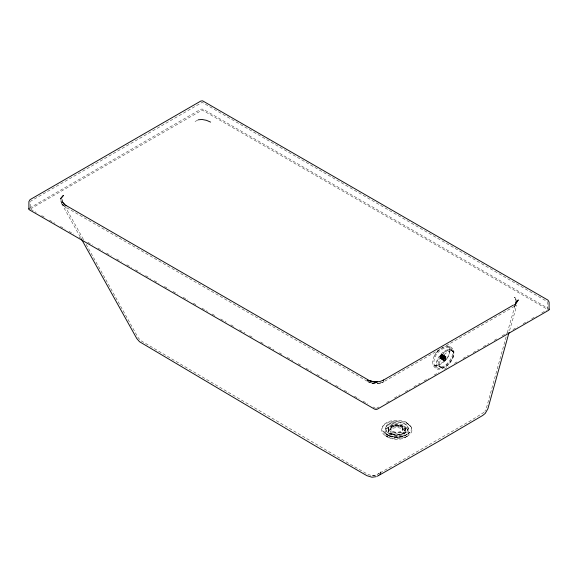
<?xml version="1.0" encoding="UTF-8"?>
<svg xmlns="http://www.w3.org/2000/svg" width="578" height="578" viewBox="0 0 578 578"><rect width="100%" height="100%" fill="white"/><g stroke="black" fill="none" stroke-linecap="round" stroke-linejoin="round"><path stroke-width="0.43" stroke-dasharray="2.89 2.17" d="M405.257 428.341A8.395 4.848 0 0 1 392.664 432.539A8.395 4.848 0 0 1 392.664 424.136A8.395 4.848 0 0 1 405.257 428.341L405.257 430.184M446.064 357.753L445.096 357.898L441.325 355.123L442.459 354.769L445.985 358.028L442.582 355.015L442.011 356.395L445.811 359.22C443.709 358.064 442.524 356.568 442.112 354.841C441.433 354.841 440.913 355.427 440.559 355.947C439.359 357.768 441.96 357.392 442.249 355.997C441.939 351.503 437.994 360.961 442.459 355.773L442.459 354.769L441.52 354.87C437.011 357.291 445.84 363.634 446.173 358.035L442.459 354.769L446.173 358.035M440.342 358.057C441.592 357.912 444.475 354.95 442.322 354.444L440.682 355.145L439.851 357.818L441.513 357.609L442.835 356.019L443.167 354.784L442.676 354.155L440.682 355.145L439.641 356.872C442.726 353.447 446.91 348.064 452.213 350.001L453.123 351.048L453.571 353.237L453.195 355.47A11.632 5.578 -50.1 0 1 448.839 363.078L442.921 367.825L440.414 368.62L438.485 368.591L434.309 365.144C431.968 356.691 440.111 347.79 448.304 347.125L452.213 350.001M446.108 359.133L444.634 360.629L443.615 360.636L443.572 358.533L445.638 356.937L446.303 357.117L446.411 358.208L444.634 360.629L443.095 360.65L441.079 358.88L440.646 358.273L441.382 356.402L440.812 357.507L440.906 358.468L441.505 358.606L443.203 357.442L444.135 355.969L443.926 355.102L441.982 355.795L441.455 354.87L441.859 354.285M440.906 358.468L439.851 357.818L441.513 357.609L442.835 356.019L442.676 354.155M445.501 357.666L441.903 354.682L441.339 355.123L445.096 357.898L444.72 358.122L441.115 355.152L440.219 356.373L440.255 357.341L444.049 360.267L440.096 357.132L441.455 354.87M506.118 336.887L486.336 408.285L484.877 411.298M507.34 332.61L515.128 305.206M509.558 330.63L516.884 304.909M443.81 360.39L440.096 357.132L444.099 360.441M440.255 357.341L441.18 357.262L442.249 356.2L442.582 355.015L441.903 354.682L445.262 357.919M444.72 358.122L443.723 360.087M441.079 358.88L442.907 358.1L444.135 355.969M447.668 357.428C449.258 354.177 450.038 350.413 449.532 346.8M438.673 366.019L438.839 365.621L442.062 367.413L440.877 367.724L438.673 366.019A10.173 4.761 -52 0 1 445.616 351.699A10.173 4.761 -52 0 1 451.953 356.604A10.173 4.761 -52 0 1 439.75 366.849L442.062 367.413M434.114 356.272C437.293 349.748 448.073 340.897 453.752 350.254C455.283 359.025 446.447 369.725 437.438 369.197C430.516 366.322 432.301 358.187 435.783 353.563M442.907 358.1L444.771 360.376L441.18 357.262L441.924 356.626L445.501 359.632L442.249 356.2M441.043 355.065C438.456 358.432 434.909 363.179 437.047 367.565M441.18 357.262L441.924 356.626M445.559 360.173L446.678 358.844M438.001 350.889L436.108 352.948M443.825 360.824L441.809 358.822L442.387 358.223L441.513 357.609M441.809 358.822L443.203 357.442M444.374 360.462L440.797 357.442L444.605 360.224M484.075 412.287L470.629 420.683L393.878 465.073M440.797 357.442L441.043 357.218M515.699 305.531L514.355 306.383L516.862 304.194M30.562 208.86L202.235 110.037L547.294 309.216M410.062 432.134L406.905 434.707A14.58 8.417 0 0 0 410.987 426.701L405.864 422.041A14.58 8.417 0 0 0 388.618 421.665A14.58 8.417 0 0 0 382.817 431.044C387.607 437.387 396.689 438.052 403.827 436.014C396.609 438.102 387.802 437.221 382.817 431.044M514.355 306.383L383.994 381.617L380.454 383.012L377.102 383.438M441.982 354.849L445.783 357.703M444.186 361.387L435.841 366.141M440.458 356.149L440.696 355.766M404.6 435.899L408.017 433.825C401.58 438.045 392.563 438.117 385.996 434.129L388.835 435.754L385.656 433.558L387.845 435.169M378.727 473.592L377 474.581M405.055 437.503L408.292 435.602M29.565 208.08L200.393 109.459A2.261 1.308 0 0 1 203.586 109.459L547.655 308.103M376.466 408.364L378.807 407.013M386.61 402.512L389.731 400.713M394.413 398.011L399.868 394.853M405.33 391.703L410.012 389.001M413.913 386.747L420.148 383.149M424.05 380.895L428.731 378.193M434.194 375.043L438.868 372.34M444.33 369.19L449.012 366.488M454.474 363.331L457.595 361.532M463.05 358.382L468.512 355.224M473.194 352.522L478.656 349.372M483.331 346.67L488.793 343.52M494.255 340.363L497.376 338.564M502.051 335.861L507.513 332.711M512.975 329.554L517.657 326.852M523.112 323.702L527.793 321M531.695 318.745L536.377 316.043M541.839 312.893L546.513 310.191M377.875 474.09L379.399 473.23M380.158 472.804L393.105 465.514M441.982 355.795L443.752 355.311L443.832 356.258L442.835 356.019M197.683 120.224L195.039 121.467L196.852 120.643M443.478 359.588L443.03 359.74L443.095 360.65M437.495 365.332L434.649 366.12L433.276 365.419L432.908 364.595M386.913 425.451L395.439 422.764M375.686 475.13L372.073 475.622L368.15 474.516L349.011 463.578L140.541 340.464L138.149 337.682L86.129 244.313M377.087 383.489L382.152 382.636L383.893 381.704L380.396 383.07L376.878 383.59M444.518 357.515L442.322 354.444M371.726 383.07L374.754 383.387M375.368 383.503C374.782 384.883 360.983 379.06 370.939 382.766M446.91 345.882L449.185 346.619L449.648 347.718M452.444 348.939C443.42 348.426 434.598 359.111 436.13 367.89L437.438 369.197M374.963 475.839L372.586 475.289L373.28 475.643M373.742 383.582L367.962 381.646M367.182 381.198L65.213 206.873L61.456 203.413L60.878 200.421M30.706 209.272L36.176 212.429M41.652 215.587L44.781 217.393M49.47 220.102L54.946 223.267M60.423 226.424L65.112 229.134M69.02 231.388L73.709 234.097M79.186 237.262L83.875 239.971M87.791 242.225L92.48 244.935M97.957 248.092L102.646 250.801M106.554 253.063L111.251 255.772M116.72 258.93L121.416 261.639M126.885 264.796L131.582 267.506M135.49 269.767L140.179 272.476M145.656 275.634L150.345 278.343M154.254 280.605L158.95 283.307M164.419 286.471L169.116 289.181M173.024 291.435L177.713 294.144M183.19 297.309L187.879 300.011M193.355 303.175L196.484 304.982M201.953 308.139L207.43 311.304M212.126 314.013L215.247 315.819M220.724 318.977L226.2 322.134M230.889 324.843L234.018 326.649M239.494 329.814L244.964 332.971M249.66 335.681L252.788 337.487M260.606 342.003L263.734 343.809M268.423 346.518L273.9 349.676M279.369 352.833L282.498 354.639M287.194 357.349L292.663 360.513M298.14 363.67L301.268 365.477M305.957 368.186L311.434 371.343M316.91 374.508L321.599 377.217M325.508 379.471L330.204 382.181M335.674 385.345L340.37 388.048M344.278 390.309L348.968 393.018M354.444 396.176L359.133 398.885M363.042 401.146L367.738 403.856M373.207 407.013L375.555 408.364M385.295 435.602L389.045 437.763A11.972 6.914 0 0 0 408.574 433.738A11.972 6.914 0 0 0 392.765 425.986A11.972 6.914 0 0 0 389.045 437.763M434.309 365.144L435.306 365.766C443.492 364.863 451.411 356.373 449.308 347.783M442.929 355.138L445.638 356.937M443.03 354.748L443.752 355.311M451.057 350.131L453.253 351.843M440.747 355.513L444.374 358.497M515.511 298.219L514.304 297.215L515.648 298.378M440.45 355.918L444.034 358.945M443.926 355.102L446.303 357.117M445.826 357.876L442.228 354.885M405.864 422.041L410.987 426.701M62.084 203.991L65.213 206.873M443.666 357.153L445.689 359.487M438.839 365.621L439.8 366.893A10.173 4.761 -52 0 1 446.743 352.573A10.173 4.761 -52 0 1 453.08 357.486A10.173 4.761 -52 0 1 440.87 367.724M440.161 356.395L440.812 357.507M61.586 203.586L80.869 238.049M64.707 205.869L83.507 239.61M61.022 201.173L61.456 203.413M547.482 309.476L547.164 301.535L202.163 102.378L30.836 201.065L30.518 209.005M408.162 428.341A11.307 6.524 0 0 1 391.212 433.991A11.307 6.524 0 0 1 391.212 422.684A11.307 6.524 0 0 1 408.162 428.341L408.162 428.731A11.307 6.524 0 0 1 391.212 434.389A11.307 6.524 0 0 1 391.212 423.082A11.307 6.524 0 0 1 408.162 428.731M405.171 431.528A8.395 4.848 0 0 1 392.086 435.191A8.395 4.848 0 0 1 393.127 426.817A8.395 4.848 0 0 1 405.171 431.528L405.171 432.843A8.395 4.848 0 0 1 392.086 436.513A8.395 4.848 0 0 1 393.127 428.139A8.395 4.848 0 0 1 405.171 432.843M402.996 428.731L402.996 429.396M390.721 428.731L390.721 429.396M388.467 428.341L388.467 430.184M388.416 430.834L388.416 432.149M385.555 428.341L385.555 428.731M392.997 432.149A6.134 3.54 0 0 0 402.924 429.945A6.134 3.54 0 0 0 394.658 426.087A6.134 3.54 0 0 0 392.997 432.149M392.997 431.484A6.134 3.54 0 0 0 402.924 429.288A6.134 3.54 0 0 0 394.658 425.43A6.134 3.54 0 0 0 392.997 431.484M391.747 434.027A8.395 4.848 0 0 0 405.185 430.82A8.395 4.848 0 0 0 393.647 425.704A8.395 4.848 0 0 0 391.747 434.027M391.747 433.5A8.395 4.848 0 0 0 405.185 430.292A8.395 4.848 0 0 0 393.647 425.177A8.395 4.848 0 0 0 391.747 433.5M387.39 436.758A15.216 8.786 0 0 0 411.854 431.101A15.216 8.786 0 0 0 391.14 421.694A15.216 8.786 0 0 0 387.39 436.758M389.478 436.152A11.307 6.524 0 0 0 407.916 432.351A11.307 6.524 0 0 0 392.997 425.032A11.307 6.524 0 0 0 389.478 436.152"/><path stroke-width="0.87" d="M380.36 472.797L380.519 472.096L379.97 474.328M509.066 332.35L487.897 408.718L485.253 413.386L482.746 415.438L438.225 441.599L378.604 475.528M515.583 303.204L516.291 300.95L515.453 298.869M513.466 305.032L383.012 380.353L383.575 380.129L380.057 381.451L376.242 381.935M378.243 475.766L377.174 476.2M376.199 476.662L371.979 477.233L366.886 475.672L314.338 445.335L139.529 341.721L136.74 338.477L81.744 239.617M377.68 381.921L372.297 381.704L369.819 380.786M198.131 119.805L202.076 119.473L206.462 120.332L210.623 122.11M65.863 205.363L368.641 380.165M61.983 199.554L62.634 202.343L66.217 205.667M62.634 202.343L64.382 204.554M549.1 309.476L549.1 302.092L547.973 300.134L202.596 100.839L200.855 101.034L30.027 199.663L28.9 201.621L28.9 209.005M29.073 208.506A2.261 1.308 0 0 0 29.565 209.93L374.414 409.029A2.261 1.308 0 0 0 377.607 409.029L548.435 310.4A2.261 1.308 0 0 0 548.927 308.977M518.206 300.047L514.752 305.025L518.206 300.047M63.284 195.545L60.437 198.926L63.284 195.545M376.278 382.34L367.594 380.324L376.278 382.34"/></g></svg>
